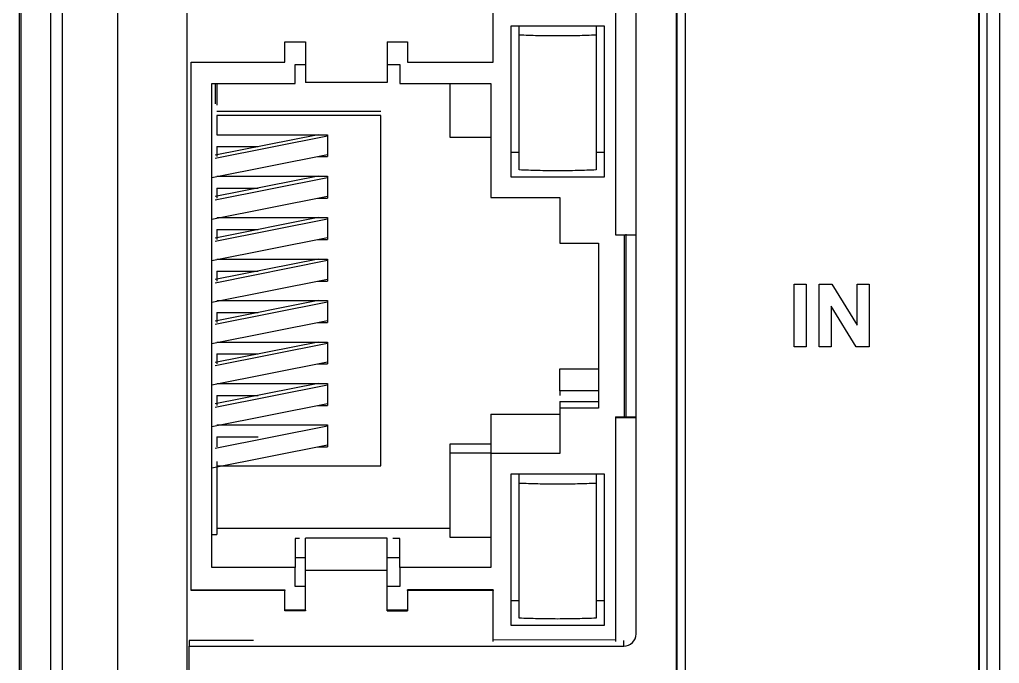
# Model space of a CAD drawing. Header units: millimetres. Extents: x 195 to 222, y 165 to 271.
# Drawn here: x 196.59 to 220.59, y 192.06 to 207.84 of the extents above; entities that cross this region are included whole.
import ezdxf

# ---------------------------------------------------------------- set-up
doc = ezdxf.new("R2010")
doc.units = ezdxf.units.MM

msp = doc.modelspace()

# ---------------------------------------------------------------- linework, layer by layer
at = {"color": 7, "linetype": 'Continuous', "lineweight": 25}
for p, q in [((196.589, 169.912), (196.589, 235.633)), ((196.617, 235.622), (196.617, 169.901)), ((198.989, 235.468), (198.989, 167.469)), ((220.289, 169.699), (220.289, 234.279)), ((220.589, 234.305), (220.589, 169.725)), ((212.682, 168.643), (212.682, 233.559)), ((212.689, 233.587), (212.689, 168.685)), ((212.889, 233.561), (212.889, 168.908)), ((220.089, 169.107), (220.089, 233.561)), ((220.096, 233.559), (220.096, 168.743)), ((197.63, 210.338), (197.63, 167.469)), ((197.358, 167.469), (197.358, 210.197)), ((200.689, 208.772), (200.689, 169.546)), ((208.189, 206.794), (208.189, 208.04)), ((211.189, 208.04), (211.189, 202.561)), ((211.689, 192.783), (211.689, 208.075)), ((208.629, 207.688), (210.909, 207.688)), ((208.629, 203.977), (208.629, 207.688)), ((208.829, 207.466), (208.829, 207.688)), ((210.709, 207.688), (210.709, 207.466)), ((210.909, 207.688), (210.909, 203.977)), ((208.829, 204.153), (208.829, 207.466)), ((210.709, 207.466), (210.709, 204.153)), ((203.089, 207.293), (203.589, 207.293)), ((203.089, 206.794), (203.089, 207.293)), ((203.589, 207.293), (203.589, 206.296)), ((205.589, 207.293), (206.089, 207.293)), ((205.589, 207.293), (205.589, 206.296)), ((206.089, 207.293), (206.089, 206.794)), ((200.789, 206.794), (203.089, 206.794)), ((200.789, 193.844), (200.789, 206.794)), ((203.339, 206.737), (203.589, 206.737)), ((203.339, 206.273), (203.339, 206.737)), ((205.589, 206.737), (205.899, 206.737)), ((205.899, 206.737), (205.899, 206.273)), ((206.089, 206.794), (208.189, 206.794)), ((201.299, 206.273), (203.339, 206.273)), ((201.299, 194.409), (201.299, 206.273)), ((201.379, 206.273), (201.379, 205.774)), ((201.419, 206.273), (201.419, 205.742)), ((205.589, 206.296), (203.589, 206.296)), ((205.589, 206.296), (203.589, 206.296)), ((205.899, 206.273), (208.129, 206.273)), ((207.129, 206.273), (207.129, 204.959)), ((208.129, 206.273), (208.129, 203.479)), ((201.419, 205.598), (205.439, 205.598)), ((205.439, 205.486), (201.419, 205.486)), ((201.419, 205.486), (201.419, 205.018)), ((205.439, 196.899), (205.439, 205.486)), ((203.899, 205.018), (201.379, 204.515)), ((201.379, 204.439), (204.129, 204.987)), ((201.419, 205.018), (204.129, 205.018)), ((204.129, 205.018), (204.129, 204.48)), ((201.419, 204.725), (201.419, 204.48)), ((201.419, 204.725), (202.43, 204.725)), ((207.129, 204.959), (208.129, 204.959)), ((201.299, 203.965), (204.129, 204.529)), ((208.629, 204.587), (208.829, 204.587)), ((210.709, 204.587), (210.909, 204.587)), ((203.882, 204.48), (204.129, 204.48)), ((203.899, 204.002), (201.379, 203.499)), ((201.419, 204.002), (204.129, 204.002)), ((204.129, 204.002), (204.129, 203.464)), ((201.379, 203.423), (204.129, 203.971)), ((210.909, 203.977), (208.629, 203.977)), ((201.419, 203.709), (202.43, 203.709)), ((201.419, 203.709), (201.419, 203.464)), ((201.299, 202.949), (204.129, 203.513)), ((203.882, 203.464), (204.129, 203.464)), ((208.129, 203.479), (209.819, 203.479)), ((209.819, 203.479), (209.819, 202.363)), ((203.899, 202.986), (201.379, 202.483)), ((201.379, 202.407), (204.129, 202.955)), ((201.419, 202.986), (204.129, 202.986)), ((204.129, 202.986), (204.129, 202.448)), ((201.419, 202.693), (201.419, 202.448)), ((201.419, 202.693), (202.43, 202.693)), ((211.189, 202.561), (211.689, 202.561)), ((211.409, 198.1), (211.409, 202.561)), ((211.439, 202.582), (211.439, 198.1)), ((201.299, 201.933), (204.129, 202.497)), ((203.882, 202.448), (204.129, 202.448)), ((209.819, 202.363), (210.769, 202.363)), ((210.769, 202.363), (210.769, 198.319)), ((203.899, 201.969), (201.379, 201.467)), ((201.379, 201.391), (204.129, 201.939)), ((201.419, 201.969), (204.129, 201.969)), ((204.129, 201.969), (204.129, 201.432)), ((201.419, 201.676), (201.419, 201.432)), ((201.419, 201.676), (202.43, 201.676)), ((201.299, 200.917), (204.129, 201.481)), ((203.882, 201.432), (204.129, 201.432)), ((215.56, 201.355), (215.857, 201.355)), ((215.56, 199.82), (215.56, 201.355)), ((215.857, 201.355), (215.857, 199.82)), ((216.173, 201.355), (216.482, 201.355)), ((216.173, 199.82), (216.173, 201.355)), ((216.482, 201.355), (217.101, 200.346)), ((217.101, 201.355), (217.398, 201.355)), ((217.101, 200.346), (217.101, 201.355)), ((217.398, 201.355), (217.398, 199.82)), ((203.899, 200.953), (201.379, 200.451)), ((201.379, 200.375), (204.129, 200.923)), ((201.419, 200.953), (204.129, 200.953)), ((204.129, 200.953), (204.129, 200.415)), ((201.419, 200.66), (202.43, 200.66)), ((201.419, 200.66), (201.419, 200.415)), ((217.079, 199.821), (216.469, 200.814)), ((216.469, 200.814), (216.469, 200.813)), ((217.079, 199.82), (216.469, 200.813)), ((216.469, 200.813), (216.469, 199.82)), ((201.299, 199.9), (204.129, 200.465)), ((203.882, 200.415), (204.129, 200.415)), ((203.899, 199.937), (201.379, 199.435)), ((201.419, 199.937), (204.129, 199.937)), ((204.129, 199.937), (204.129, 199.399)), ((201.379, 199.359), (204.129, 199.907)), ((215.857, 199.821), (215.56, 199.821)), ((215.857, 199.82), (215.56, 199.82)), ((216.469, 199.821), (216.173, 199.821)), ((216.469, 199.82), (216.173, 199.82)), ((217.398, 199.821), (217.079, 199.821)), ((217.079, 199.821), (217.079, 199.82)), ((217.398, 199.82), (217.079, 199.82)), ((201.299, 198.884), (204.129, 199.449)), ((201.419, 199.644), (201.419, 199.399)), ((201.419, 199.644), (202.43, 199.644)), ((203.882, 199.399), (204.129, 199.399)), ((209.819, 199.282), (210.769, 199.282)), ((209.819, 198.74), (209.819, 199.282)), ((203.899, 198.921), (201.379, 198.419)), ((201.379, 198.342), (204.129, 198.891)), ((201.419, 198.921), (204.129, 198.921)), ((204.129, 198.921), (204.129, 198.383)), ((210.769, 198.74), (209.819, 198.74)), ((209.819, 198.74), (209.819, 198.623)), ((201.419, 198.628), (202.43, 198.628)), ((201.419, 198.628), (201.419, 198.383)), ((201.299, 197.868), (204.129, 198.432)), ((203.882, 198.383), (204.129, 198.383)), ((209.819, 198.478), (209.819, 198.319)), ((209.819, 198.478), (210.769, 198.478)), ((209.819, 198.319), (209.819, 197.203)), ((210.769, 198.319), (209.819, 198.319)), ((208.129, 198.166), (208.129, 197.203)), ((208.129, 198.166), (209.819, 198.166)), ((211.189, 198.1), (211.189, 198.078)), ((211.189, 198.1), (211.439, 198.1)), ((211.189, 198.078), (211.189, 192.599)), ((211.689, 198.078), (211.189, 198.078)), ((211.439, 198.1), (211.689, 198.1)), ((204.129, 197.875), (201.379, 197.326)), ((201.419, 197.905), (204.129, 197.905)), ((204.129, 197.905), (204.129, 197.367)), ((201.419, 197.612), (202.43, 197.612)), ((201.419, 197.612), (201.419, 197.367)), ((201.299, 196.852), (204.129, 197.416)), ((203.882, 197.367), (204.129, 197.367)), ((208.129, 197.434), (207.129, 197.434)), ((207.129, 197.434), (207.129, 197.219)), ((207.129, 197.219), (207.129, 195.156)), ((207.129, 197.219), (208.129, 197.219)), ((208.129, 197.203), (208.129, 194.409)), ((209.819, 197.203), (208.129, 197.203)), ((201.419, 197.01), (201.419, 195.372)), ((201.419, 196.899), (205.439, 196.899)), ((208.629, 196.705), (210.909, 196.705)), ((208.629, 192.994), (208.629, 196.705)), ((208.829, 196.482), (208.829, 196.705)), ((210.709, 196.705), (210.709, 196.482)), ((210.909, 196.705), (210.909, 192.994)), ((208.829, 193.17), (208.829, 196.482)), ((210.709, 196.482), (210.709, 193.17)), ((201.419, 195.372), (201.419, 195.221)), ((201.419, 195.372), (207.129, 195.372)), ((201.299, 195.221), (201.419, 195.221)), ((203.445, 195.122), (203.339, 195.122)), ((203.339, 195.122), (203.339, 194.409)), ((205.589, 195.133), (203.589, 195.133)), ((203.589, 194.342), (203.589, 195.133)), ((205.589, 194.342), (205.589, 195.133)), ((205.899, 195.122), (205.733, 195.122)), ((205.899, 194.409), (205.899, 195.122)), ((207.129, 195.156), (208.129, 195.156)), ((203.339, 194.658), (203.589, 194.658)), ((205.589, 194.658), (205.899, 194.658)), ((203.339, 194.409), (201.299, 194.409)), ((203.339, 193.945), (203.339, 194.409)), ((205.899, 194.409), (205.899, 193.945)), ((208.129, 194.409), (205.899, 194.409)), ((203.589, 193.346), (203.589, 194.342)), ((205.589, 194.342), (203.589, 194.342)), ((205.589, 193.346), (205.589, 194.342)), ((203.589, 193.945), (203.339, 193.945)), ((205.899, 193.945), (205.589, 193.945)), ((200.789, 193.866), (203.089, 193.866)), ((200.789, 193.866), (200.789, 193.844)), ((203.089, 193.844), (200.789, 193.844)), ((203.089, 193.866), (203.089, 193.844)), ((203.089, 193.346), (203.089, 193.844)), ((206.089, 193.844), (206.089, 193.866)), ((208.189, 193.866), (206.089, 193.866)), ((206.089, 193.844), (206.089, 193.346)), ((208.189, 193.844), (206.089, 193.844)), ((208.189, 193.866), (208.189, 193.844)), ((208.189, 192.599), (208.189, 193.844)), ((208.629, 193.604), (208.815, 193.604)), ((210.709, 193.604), (210.909, 193.604)), ((203.089, 193.368), (203.089, 193.346)), ((203.589, 193.368), (203.089, 193.368)), ((203.589, 193.346), (203.089, 193.346)), ((203.589, 193.368), (203.589, 193.346)), ((205.589, 193.368), (205.589, 193.346)), ((206.089, 193.368), (205.589, 193.368)), ((205.589, 193.346), (206.089, 193.346)), ((206.089, 193.346), (206.089, 193.368)), ((210.909, 192.994), (208.629, 192.994)), ((202.318, 192.624), (200.739, 192.621)), ((200.739, 192.621), (200.739, 192.484)), ((200.739, 189.047), (200.739, 192.484)), ((200.739, 192.484), (211.389, 192.484)), ((211.189, 192.637), (208.183, 192.632))]:
    msp.add_line(p, q, dxfattribs=at)
at = {"color": 8, "linetype": 'Continuous', "lineweight": 25}
msp.add_line((211.389, 192.484), (211.389, 192.624), dxfattribs=at)
at = {"color": 7, "linetype": 'Continuous', "lineweight": 25}
msp.add_arc((211.389, 192.784), 0.299, 269.8907, 359.8907, dxfattribs=at)
for points, knots in [([(208.829, 207.466), (208.978, 207.46), (209.277, 207.448), (209.769, 207.444), (210.261, 207.448), (210.559, 207.46), (210.709, 207.466)], [0, 0, 0, 0, 0.25, 0.5, 0.75, 1, 1, 1, 1]), ([(210.709, 204.153), (210.559, 204.147), (210.261, 204.136), (209.769, 204.131), (209.277, 204.136), (208.978, 204.147), (208.829, 204.153)], [0, 0, 0, 0, 0.25, 0.5, 0.75, 1, 1, 1, 1]), ([(208.829, 196.482), (208.978, 196.477), (209.277, 196.465), (209.769, 196.46), (210.261, 196.465), (210.559, 196.477), (210.709, 196.482)], [0, 0, 0, 0, 0.25, 0.5, 0.75, 1, 1, 1, 1]), ([(210.709, 193.17), (210.559, 193.164), (210.261, 193.153), (209.769, 193.148), (209.277, 193.153), (208.978, 193.164), (208.829, 193.17)], [0, 0, 0, 0, 0.2499993, 0.5, 0.7500007, 1, 1, 1, 1])]:
    msp.add_open_spline(points, degree=3, knots=knots, dxfattribs=at)

doc.saveas('drawing.dxf')
